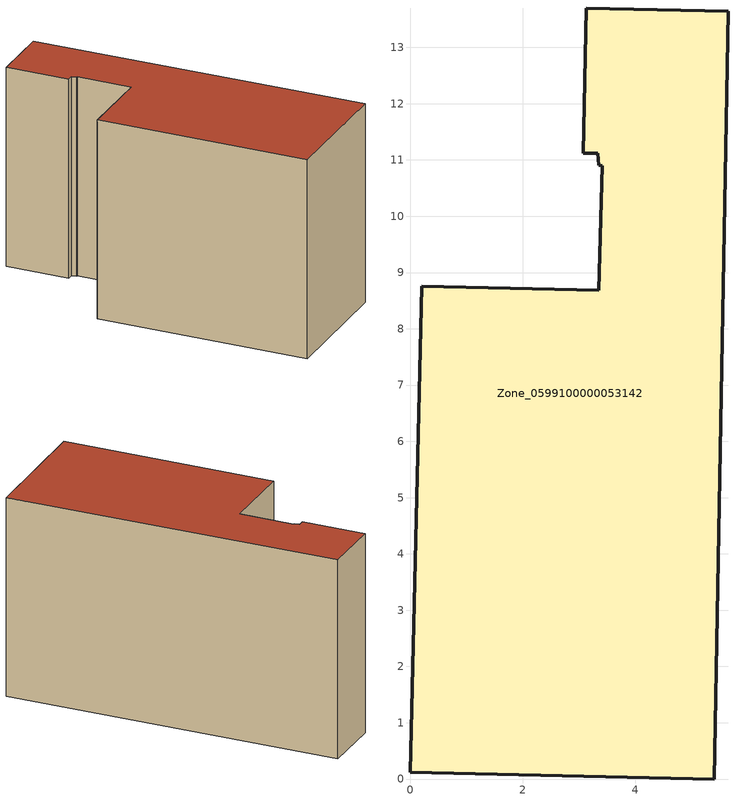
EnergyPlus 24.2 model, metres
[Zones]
Zone_0599100000053142
 floor ground (C_G): 0,0.12 0.2,8.76 3.35,8.68 3.41,10.9 3.35,10.9 3.33,11.12 3.08,11.12 3.13,13.7 5.65,13.64 5.4,0 z0
 wall outside (C_F): 0.2,8.76 0,0.12 5.4,0 5.65,13.64 3.13,13.7 3.08,11.12 3.33,11.12 3.35,10.9 3.41,10.9 3.35,8.68 0.2,8.76 z0:8.3
 roof outside (C_R): 3.35,10.9 3.41,10.9 3.35,8.68 0.2,8.76 0,0.12 5.4,0 5.65,13.64 3.13,13.7 3.08,11.12 3.33,11.12 z8.3
[BUILDING]
Pand.0599100000053142: North Axis=0; Terrain=City; Loads Convergence Tolerance Value=0.04; Temperature Convergence Tolerance Value=0.4; Solar Distribution=FullExterior; Maximum Number of Warmup Days=25; Minimum Number of Warmup Days=1
[Site:Location]
Rotterdam.The.Hague.AP_ZH_NLD Design_Conditions: Latitude=51.96; Longitude=4.45; Time Zone=1; Elevation=-4.5
[SITE:GROUNDTEMPERATURE:BUILDINGSURFACE]
18, 18, 18, 18, 18, 18, 18, 18, 18, 18, 18, 18
[MATERIAL] Thermal Absorptance=0.9; Solar Absorptance=0.7; Visible Absorptance=0.7
Name | Roughness | Thickness | Conductivity | Density | Specific Heat
G.TI.1975-1991 | MediumSmooth | 0.15 | 0.288461 | 540 | 1210
F.TI.1975-1991 | Rough | 0.3 | 0.230769 | 1920 | 840
R.TI.1975-1991 | MediumRough | 0.2 | 0.153846 | 1500 | 1000
[CONSTRUCTION]
C_G: G.TI.1975-1991
C_F: F.TI.1975-1991
C_R: R.TI.1975-1991
[ZONE]
Zone_0599100000053142: Type=1; Multiplier=1; Ceiling Height=Autocalculate; Volume=Autocalculate; Floor Area=autocalculate; Part of Total Floor Area=Yes
[ZONEINFILTRATION:DESIGNFLOWRATE]
Infil_Zone_0599100000053142: Zone or ZoneList or Space or SpaceList=Zone_0599100000053142; Schedule=AlwaysOn; Design Flow Rate Calculation Method=Flow/Area; Flow Rate per Floor Area=0.003; Constant Term Coefficient=1; Temperature Term Coefficient=0; Velocity Term Coefficient=0; Velocity Squared Term Coefficient=0
[HVACTEMPLATE:ZONE:IDEALLOADSAIRSYSTEM]
Zone_0599100000053142: Maximum Heating Supply Air Temperature=50; Minimum Cooling Supply Air Temperature=13; Maximum Heating Supply Air Humidity Ratio=0.0156; Minimum Cooling Supply Air Humidity Ratio=0.0077; Heating Limit=NoLimit; Cooling Limit=NoLimit; Dehumidification Control Type=ConstantSensibleHeatRatio; Cooling Sensible Heat Ratio=0.7; Dehumidification Setpoint=60; Humidification Control Type=None; Humidification Setpoint=30; Outdoor Air Method=None; Outdoor Air Flow Rate per Person=0.00944; Outdoor Air Flow Rate per Zone Floor Area=0; Outdoor Air Flow Rate per Zone=0; Demand Controlled Ventilation Type=None; Outdoor Air Economizer Type=NoEconomizer; Heat Recovery Type=None; Sensible Heat Recovery Effectiveness=0.7; Latent Heat Recovery Effectiveness=0.65
[ZONECONTROL:THERMOSTAT]
ThermostatControl_Zone_0599100000053142: Zone or ZoneList=Zone_0599100000053142; Control Type Schedule=DualSetpointControlType; Control 1=Thermostat_Zone_0599100000053142; Temperature Difference Between Cutout And Setpoint=0
[THERMOSTATSETPOINT:DUALSETPOINT]
Thermostat_Zone_0599100000053142: Heating Setpoint Temperature Schedule=HeatingSetpoint_Zone_0599100000053142; Cooling Setpoint Temperature Schedule=CoolingSetpoint_Zone_0599100000053142
[SCHEDULE:COMPACT]
HeatingSetpoint_Zone_0599100000053142: Through: 12/31, For: AllDays, Until: 24:00, 21
CoolingSetpoint_Zone_0599100000053142: Through: 12/31, For: AllDays, Until: 24:00, 24
DualSetpointControlType: Through: 12/31, For: AllDays, Until: 24:00, 4
AlwaysOn: Through: 12/31, For: AllDays, Until: 24:00, 1
